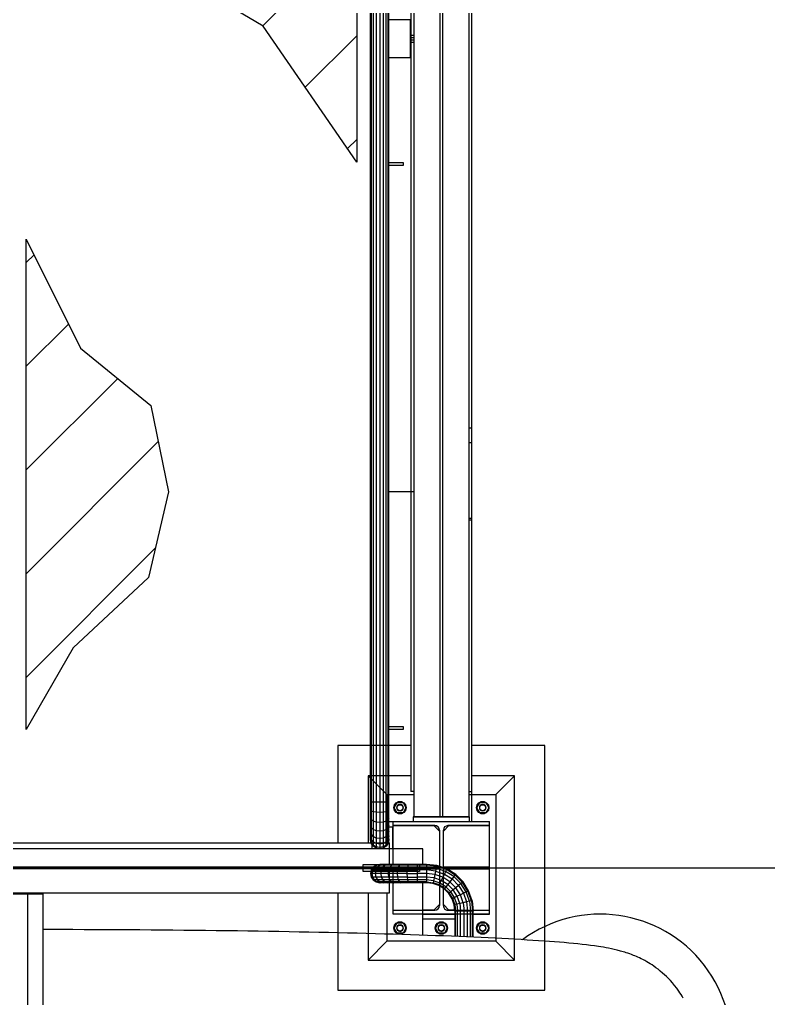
# Model space of a CAD drawing. Header units: metres. Extents: x 0 to 63075, y 0 to 44550.
# Drawn here: x 60846.1 to 61145.2, y 40093.1 to 40484 of the extents above; entities that cross this region are included whole.
import ezdxf

# ---------------------------------------------------------------- set-up
doc = ezdxf.new("R2010")
doc.units = ezdxf.units.M
doc.header["$LTSCALE"] = 75
for name, color, linetype in [('GSB', 7, 'Continuous'), ('ML6', 1, 'Continuous'), ('SDM', 7, 'Continuous'), ('SL1', 8, 'Continuous')]:
    doc.layers.add(name, color=color, linetype=linetype)
doc.styles.add('ROMANS', font='ROMANS.SHX')
doc.dimstyles.new('75___1-75', dxfattribs={"dimscale": 75, "dimtxt": 2.5, "dimasz": 2, "dimexe": 1.5, "dimexo": 1, "dimgap": 0.5, "dimtad": 1, "dimdec": 0, "dimzin": 12, "dimtxsty": 'ROMANS', "dimcen": 0, "dimclrd": 256, "dimclre": 256, "dimclrt": 3, "dimazin": 3, "dimtfac": 1, "dimtdec": 0, "dimtmove": 0, "dimatfit": 0, "dimfxl": 1, "dimlwd": -1, "dimlwe": -1, "dimarcsym": 0})
pattern_1 = [(44.99813, (326091.56, -18363.04), (-137.8813, 137.89033), [])]

# ---------------------------------------------------------------- blocks, each defined once
blk = doc.blocks.new('A$C6bae614f')
at = {"layer": 'SL1'}
h = blk.add_hatch(dxfattribs=at)
h.set_pattern_fill('_USER', color=256, scale=195, angle=44.9981, style=0, pattern_type=0)
h.set_pattern_definition(pattern_1)
h.paths.add_polyline_path([(419996.5, 44391), (419613.2, 44617.3), (420245.1, 44617.3), (420245.1, 44029.3)])
h = blk.add_hatch(dxfattribs=at)
h.set_pattern_fill('_USER', color=256, scale=195, angle=44.9981, style=0, pattern_type=0)
h.set_pattern_definition(pattern_1)
h.paths.add_polyline_path([(419366, 42520.7), (419366.1, 43824), (419510.3, 43534.8), (419697.5, 43382.3), (419744.4, 43152.9), (419691.2, 42924.5), (419490.9, 42738.2)])
for p, q in [((420282, 42230.2), (420282.2, 48102.2)), ((420284, 48102.2), (420283.8, 42218.4)), ((420289.3, 48102.2), (420289.1, 42210.5)), ((420297.2, 48102.2), (420297, 42205.2)), ((420306.6, 48102.2), (420306.4, 42203.3)), ((420315.9, 48102.2), (420315.7, 42208.3)), ((420323.6, 42213.4), (420323.8, 48102.2)), ((420328.9, 42221.1), (420329.1, 48102.2)), ((420330.8, 42230.2), (420331, 48061.7)), ((420397.5, 48017.2), (420397.3, 42288.2)), ((420467.3, 42288.2), (420467.5, 48017.2)), ((420473.6, 48017.2), (420473.4, 42288.2)), ((420543.5, 48017.2), (420543.3, 42288.2)), ((420551.5, 42275.7), (420551.6, 45000.1)), ((420389.2, 44903.2), (420389.1, 42355.5)), ((420330.8, 44408.2), (420387.3, 44408.2)), ((420387.3, 44408.2), (420387.3, 44307.2)), ((420387.3, 44367.2), (420397.4, 44367.2)), ((420387.3, 44360.9), (420397.4, 44360.9)), ((420387.3, 44354.6), (420397.4, 44354.6)), ((420387.3, 44348.3), (420397.4, 44348.3)), ((420330.8, 44307.2), (420387.3, 44307.2)), ((420369.9, 44027.7), (420330.8, 44027.7)), ((420330.8, 44021.4), (420369.9, 44021.4)), ((420369.9, 44021.4), (420369.9, 44027.7)), ((420543.4, 43323.1), (420551.6, 43323.1)), ((420551.6, 43282.5), (420543.4, 43282.5)), ((420397.4, 43152.7), (420330.8, 43152.7)), ((420551.5, 43081.9), (420543.3, 43081.9)), ((420543.3, 43078.1), (420551.5, 43078.1)), ((420551.5, 43078.1), (420551.5, 43081.9)), ((420369.9, 42527.7), (420330.8, 42527.7)), ((420330.8, 42521.4), (420369.9, 42521.4)), ((420369.9, 42521.4), (420369.9, 42527.7)), ((420195.3, 42477.7), (420195.3, 42219.2)), ((420389.1, 42477.7), (420195.3, 42477.7)), ((420745.3, 42477.7), (420551.5, 42477.7)), ((420745.3, 41827.7), (420745.3, 42477.7)), ((420325.3, 42347.7), (420275.3, 42397.7)), ((420275.3, 42397.7), (420275.3, 42219.2)), ((420389.1, 42397.7), (420275.3, 42397.7)), ((420665.3, 42397.7), (420551.5, 42397.7)), ((420665.3, 42397.7), (420615.3, 42347.7)), ((420665.3, 41907.7), (420665.3, 42397.7)), ((420325.3, 42347.7), (420325.3, 42219.2)), ((420325.3, 42347.7), (420397.3, 42347.7)), ((420397.3, 42355.5), (420389.1, 42355.5)), ((420543.3, 42355.5), (420551.5, 42355.5)), ((420543.3, 42347.7), (420615.3, 42347.7)), ((420615.3, 42347.7), (420615.3, 41957.7)), ((420330.8, 42327.7), (420282, 42327.7)), ((420343.7, 42312.7), (420345.3, 42320)), ((420344.4, 42312.7), (420352.4, 42326.5)), ((420345.3, 42320), (420349.9, 42325.8)), ((420349.9, 42325.8), (420356.6, 42329)), ((420352.4, 42326.5), (420368.3, 42326.5)), ((420356.5, 42320.6), (420353.5, 42318.2)), ((420356.7, 42320.2), (420353.8, 42317.9)), ((420360.3, 42321.5), (420356.5, 42320.6)), ((420356.6, 42329), (420364, 42329)), ((420360.3, 42321.1), (420356.7, 42320.2)), ((420364.1, 42320.6), (420360.3, 42321.5)), ((420363.9, 42320.2), (420360.3, 42321.1)), ((420366.8, 42317.9), (420363.9, 42320.2)), ((420364, 42329), (420370.7, 42325.8)), ((420367.1, 42318.2), (420364.1, 42320.6)), ((420368.3, 42326.5), (420376.2, 42312.7)), ((420370.7, 42325.8), (420375.3, 42320)), ((420375.3, 42320), (420377, 42312.7)), ((420563.7, 42312.7), (420565.3, 42320)), ((420564.4, 42312.7), (420572.4, 42326.5)), ((420565.3, 42320), (420569.9, 42325.8)), ((420569.9, 42325.8), (420576.6, 42329)), ((420572.4, 42326.5), (420588.3, 42326.5)), ((420576.5, 42320.6), (420573.5, 42318.2)), ((420576.7, 42320.2), (420573.8, 42317.9)), ((420580.3, 42321.5), (420576.5, 42320.6)), ((420576.6, 42329), (420584, 42329)), ((420580.3, 42321.1), (420576.7, 42320.2)), ((420584.1, 42320.6), (420580.3, 42321.5)), ((420583.9, 42320.2), (420580.3, 42321.1)), ((420586.8, 42317.9), (420583.9, 42320.2)), ((420584, 42329), (420590.7, 42325.8)), ((420587.1, 42318.2), (420584.1, 42320.6)), ((420588.3, 42326.5), (420596.2, 42312.7)), ((420590.7, 42325.8), (420595.3, 42320)), ((420595.3, 42320), (420597, 42312.7)), ((420283.8, 42303.4), (420282, 42305.5)), ((420289.1, 42301.6), (420283.8, 42303.4)), ((420297, 42300.5), (420289.1, 42301.6)), ((420306.4, 42300.1), (420297, 42300.5)), ((420315.7, 42300.5), (420306.4, 42300.1)), ((420323.6, 42301.6), (420315.7, 42300.5)), ((420328.9, 42303.4), (420323.6, 42301.6)), ((420330.8, 42305.5), (420328.9, 42303.4)), ((420345.3, 42305.5), (420343.7, 42312.7)), ((420352.4, 42299), (420344.4, 42312.7)), ((420349.9, 42299.7), (420345.3, 42305.5)), ((420356.6, 42296.5), (420349.9, 42299.7)), ((420353.5, 42318.2), (420351.8, 42314.7)), ((420351.8, 42314.7), (420351.8, 42310.8)), ((420351.8, 42310.8), (420353.5, 42307.3)), ((420353.8, 42317.9), (420352.2, 42314.6)), ((420352.2, 42314.6), (420352.2, 42310.9)), ((420352.2, 42310.9), (420353.8, 42307.5)), ((420368.3, 42299), (420352.4, 42299)), ((420353.5, 42307.3), (420356.5, 42304.9)), ((420353.8, 42307.5), (420356.7, 42305.2)), ((420356.5, 42304.9), (420360.3, 42304)), ((420364, 42296.5), (420356.6, 42296.5)), ((420356.7, 42305.2), (420360.3, 42304.4)), ((420360.3, 42304.4), (420363.9, 42305.2)), ((420360.3, 42304), (420364.1, 42304.9)), ((420363.9, 42305.2), (420366.8, 42307.5)), ((420370.7, 42299.7), (420364, 42296.5)), ((420364.1, 42304.9), (420367.1, 42307.3)), ((420368.4, 42314.6), (420366.8, 42317.9)), ((420366.8, 42307.5), (420368.4, 42310.9)), ((420368.8, 42314.7), (420367.1, 42318.2)), ((420367.1, 42307.3), (420368.8, 42310.8)), ((420376.2, 42312.7), (420368.3, 42299)), ((420368.4, 42310.9), (420368.4, 42314.6)), ((420368.8, 42310.8), (420368.8, 42314.7)), ((420375.3, 42305.5), (420370.7, 42299.7)), ((420377, 42312.7), (420375.3, 42305.5)), ((420565.3, 42305.5), (420563.7, 42312.7)), ((420572.4, 42299), (420564.4, 42312.7)), ((420569.9, 42299.7), (420565.3, 42305.5)), ((420576.6, 42296.5), (420569.9, 42299.7)), ((420573.5, 42318.2), (420571.8, 42314.7)), ((420571.8, 42314.7), (420571.8, 42310.8)), ((420571.8, 42310.8), (420573.5, 42307.3)), ((420573.8, 42317.9), (420572.2, 42314.6)), ((420572.2, 42314.6), (420572.2, 42310.9)), ((420572.2, 42310.9), (420573.8, 42307.5)), ((420588.3, 42299), (420572.4, 42299)), ((420573.5, 42307.3), (420576.5, 42304.9)), ((420573.8, 42307.5), (420576.7, 42305.2)), ((420576.5, 42304.9), (420580.3, 42304)), ((420584, 42296.5), (420576.6, 42296.5)), ((420576.7, 42305.2), (420580.3, 42304.4)), ((420580.3, 42304.4), (420583.9, 42305.2)), ((420580.3, 42304), (420584.1, 42304.9)), ((420583.9, 42305.2), (420586.8, 42307.5)), ((420590.7, 42299.7), (420584, 42296.5)), ((420584.1, 42304.9), (420587.1, 42307.3)), ((420588.4, 42314.6), (420586.8, 42317.9)), ((420586.8, 42307.5), (420588.4, 42310.9)), ((420588.8, 42314.7), (420587.1, 42318.2)), ((420587.1, 42307.3), (420588.8, 42310.8)), ((420596.2, 42312.7), (420588.3, 42299)), ((420588.4, 42310.9), (420588.4, 42314.6)), ((420588.8, 42310.8), (420588.8, 42314.7)), ((420595.3, 42305.5), (420590.7, 42299.7)), ((420597, 42312.7), (420595.3, 42305.5)), ((420283.8, 42280.3), (420282, 42284.3)), ((420289.1, 42276.9), (420283.8, 42280.3)), ((420297, 42274.6), (420289.1, 42276.9)), ((420306.4, 42273.8), (420297, 42274.6)), ((420315.7, 42274.6), (420306.4, 42273.8)), ((420323.6, 42276.9), (420315.7, 42274.6)), ((420328.9, 42280.3), (420323.6, 42276.9)), ((420330.8, 42284.3), (420328.9, 42280.3)), ((420330.8, 42275.7), (420598.3, 42275.7)), ((420342.3, 42161.9), (420342.3, 42275.7)), ((420342.3, 42275.7), (420598.3, 42275.7)), ((420395.3, 42288.2), (420545.3, 42288.2)), ((420395.3, 42288.2), (420395.3, 42275.7)), ((420545.3, 42288.2), (420395.3, 42288.2)), ((420545.3, 42275.7), (420545.3, 42288.2)), ((420598.3, 42029.7), (420598.3, 42275.7)), ((420283.8, 42259.6), (420282, 42265.4)), ((420283.8, 42242.3), (420282, 42249.6)), ((420289.1, 42254.6), (420283.8, 42259.6)), ((420289.1, 42236.1), (420283.8, 42242.3)), ((420297, 42251.3), (420289.1, 42254.6)), ((420306.4, 42250.2), (420297, 42251.3)), ((420315.7, 42251.3), (420306.4, 42250.2)), ((420323.6, 42254.6), (420315.7, 42251.3)), ((420328.9, 42259.6), (420323.6, 42254.6)), ((420328.9, 42242.3), (420323.6, 42236.1)), ((420330.8, 42265.4), (420328.9, 42259.6)), ((420330.8, 42249.6), (420328.9, 42242.3)), ((420341.3, 42261), (420330.8, 42261)), ((420341.3, 42203.2), (420341.3, 42261)), ((420453.1, 42265), (420342.3, 42265)), ((420342.3, 42265), (420453.1, 42265)), ((420465.1, 42250), (420450.1, 42265)), ((420450.1, 42265), (420465.1, 42250)), ((420465.1, 42253), (420465.1, 42052.4)), ((420490.6, 42265), (420475.6, 42250)), ((420490.6, 42265), (420475.6, 42250)), ((420475.6, 42052.4), (420475.6, 42253)), ((420598.3, 42265), (420487.6, 42265)), ((420487.6, 42265), (420598.3, 42265)), ((417981.8, 42219.3), (420332.3, 42219.2)), ((420283.8, 42229.2), (420282, 42237.6)), ((420282, 42230.2), (420282, 42227.7)), ((420283.8, 42221.1), (420282, 42230.2)), ((420283.8, 42218.4), (420282, 42227.7)), ((420289.1, 42222.1), (420283.8, 42229.2)), ((420289.1, 42213.4), (420283.8, 42221.1)), ((420289.1, 42210.5), (420283.8, 42218.4)), ((420297, 42231.9), (420289.1, 42236.1)), ((420297, 42217.3), (420289.1, 42222.1)), ((420306.4, 42230.5), (420297, 42231.9)), ((420306.4, 42215.7), (420297, 42217.3)), ((420315.7, 42231.9), (420306.4, 42230.5)), ((420315.7, 42217.3), (420306.4, 42215.7)), ((420323.6, 42236.1), (420315.7, 42231.9)), ((420323.6, 42222.1), (420315.7, 42217.3)), ((420328.9, 42229.2), (420323.6, 42222.1)), ((420328.9, 42221.1), (420323.6, 42213.4)), ((420328.9, 42218.4), (420323.6, 42210.5)), ((420330.8, 42237.6), (420328.9, 42229.2)), ((420330.8, 42230.2), (420328.9, 42221.1)), ((420330.8, 42227.7), (420328.9, 42218.4)), ((420328.9, 42221.1), (420328.9, 42218.4)), ((420330.8, 42227.7), (420330.8, 42230.2)), ((420332.3, 42161.9), (420332.3, 42219.2)), ((420420.8, 42203.2), (419326.4, 42203.3)), ((420286.4, 42203.2), (420286.4, 42214.6)), ((420297, 42208.3), (420289.1, 42213.4)), ((420297, 42205.2), (420289.1, 42210.5)), ((420306.4, 42206.5), (420297, 42208.3)), ((420306.4, 42203.3), (420297, 42205.2)), ((420315.7, 42208.3), (420306.4, 42206.5)), ((420315.7, 42205.2), (420306.4, 42203.3)), ((420323.6, 42213.4), (420315.7, 42208.3)), ((420323.6, 42210.5), (420315.7, 42205.2)), ((420315.7, 42208.3), (420315.7, 42205.2)), ((420323.6, 42213.4), (420323.6, 42210.5)), ((420420.8, 42162.1), (420420.8, 42203.2)), ((416610.2, 42152.9), (423070.3, 42152.6)), ((417981.8, 42155.7), (420412.3, 42155.6)), ((420412.3, 42149.8), (417981.8, 42149.9)), ((420262.3, 42155.6), (420262.3, 42161.9)), ((420262.3, 42161.9), (420412.3, 42161.9)), ((420262.3, 42143.5), (420262.3, 42149.8)), ((420412.3, 42143.5), (420262.3, 42143.5)), ((420283.8, 42147.1), (420282, 42137.7)), ((420294.3, 42137.7), (420282, 42137.7)), ((420282, 42137.7), (420283.8, 42128.4)), ((420289.1, 42155), (420283.8, 42147.1)), ((420286.9, 42147.1), (420283.8, 42147.1)), ((420286.9, 42147.1), (420285.1, 42137.7)), ((420285.1, 42137.7), (420286.9, 42128.4)), ((420292, 42155), (420286.9, 42147.1)), ((420286.9, 42147.1), (420330, 42147.1)), ((420297, 42160.3), (420289.1, 42155)), ((420292, 42155), (420289.1, 42155)), ((420299.8, 42160.3), (420292, 42155)), ((420430.8, 42155), (420292, 42155)), ((420295.9, 42147.1), (420294.3, 42137.7)), ((420309.1, 42137.7), (420294.3, 42137.7)), ((420294.3, 42137.7), (420295.9, 42128.4)), ((420300.7, 42155), (420295.9, 42147.1)), ((420306.4, 42162.1), (420297, 42160.3)), ((420299.8, 42160.3), (420297, 42160.3)), ((420308.9, 42162.1), (420299.8, 42160.3)), ((420307.8, 42160.3), (420299.8, 42160.3)), ((420307.8, 42160.3), (420300.7, 42155)), ((420308.9, 42162.1), (420306.4, 42162.1)), ((420316.3, 42162.1), (420307.8, 42160.3)), ((420320.9, 42160.3), (420307.8, 42160.3)), ((420316.3, 42162.1), (420308.9, 42162.1)), ((420310.5, 42147.1), (420309.1, 42137.7)), ((420378.7, 42137.7), (420309.1, 42137.7)), ((420309.1, 42137.7), (420310.5, 42128.4)), ((420314.7, 42155), (420310.5, 42147.1)), ((420320.9, 42160.3), (420314.7, 42155)), ((420430.8, 42162.1), (420316.3, 42162.1)), ((420328.2, 42162.1), (420320.9, 42160.3)), ((420338.2, 42160.3), (420320.9, 42160.3)), ((420330, 42147.1), (420328.8, 42137.7)), ((420328.8, 42137.7), (420330, 42128.4)), ((420333.2, 42155), (420330, 42147.1)), ((420330, 42147.1), (420353.2, 42147.1)), ((420332.3, 42155.6), (420332.3, 42149.8)), ((420332.3, 42086.2), (420332.3, 42143.5)), ((420338.2, 42160.3), (420333.2, 42155)), ((420344, 42162.1), (420338.2, 42160.3)), ((420430.8, 42160.3), (420338.2, 42160.3)), ((420342.3, 42155.9), (420465.1, 42155.9)), ((420342.3, 42149.6), (420342.3, 42155.9)), ((420465.1, 42149.6), (420342.3, 42149.6)), ((420342.3, 42029.7), (420342.3, 42143.5)), ((420353.2, 42147.1), (420352.4, 42137.7)), ((420352.4, 42137.7), (420353.2, 42128.4)), ((420355.5, 42155), (420353.2, 42147.1)), ((420353.2, 42147.1), (420379.1, 42147.1)), ((420358.9, 42160.3), (420355.5, 42155)), ((420363, 42162.1), (420358.9, 42160.3)), ((420379.1, 42147.1), (420378.7, 42137.7)), ((420378.7, 42137.7), (420379.1, 42128.4)), ((420378.7, 42137.7), (420406.4, 42137.7)), ((420380.3, 42155), (420379.1, 42147.1)), ((420379.1, 42147.1), (420406.4, 42147.1)), ((420382, 42160.3), (420380.3, 42155)), ((420384.1, 42162.1), (420382, 42160.3)), ((420406.4, 42162.1), (420406.4, 42160.3)), ((420406.4, 42160.3), (420406.4, 42147.1)), ((420430.8, 42147.1), (420406.4, 42147.1)), ((420406.4, 42147.1), (420406.4, 42137.7)), ((420406.4, 42137.7), (420406.4, 42115.2)), ((420430.8, 42137.7), (420406.4, 42137.7)), ((420412.3, 42161.9), (420412.3, 42155.6)), ((420412.3, 42149.8), (420412.3, 42143.5)), ((420458.5, 42159), (420430.8, 42162.1)), ((420430.8, 42162.1), (420430.8, 42160.3)), ((420430.8, 42160.3), (420430.8, 42155)), ((420458.1, 42157.2), (420430.8, 42160.3)), ((420430.8, 42155), (420430.8, 42115.2)), ((420456.9, 42152), (420430.8, 42155)), ((420455.1, 42144.3), (420430.8, 42147.1)), ((420453.1, 42135.2), (420430.8, 42137.7)), ((420455.1, 42144.3), (420453.1, 42135.2)), ((420456.9, 42152), (420455.1, 42144.3)), ((420455.1, 42144.3), (420478.3, 42136.2)), ((420458.1, 42157.2), (420456.9, 42152)), ((420481.7, 42143.4), (420456.9, 42152)), ((420458.5, 42159), (420458.1, 42157.2)), ((420484, 42148.1), (420458.1, 42157.2)), ((420484.8, 42149.8), (420458.5, 42159)), ((420475.6, 42155.9), (420598.3, 42155.9)), ((420598.3, 42149.6), (420475.6, 42149.6)), ((420481.7, 42143.4), (420478.3, 42136.2)), ((420484, 42148.1), (420481.7, 42143.4)), ((420503.9, 42129.4), (420481.7, 42143.4)), ((420484.8, 42149.8), (420484, 42148.1)), ((420507.2, 42133.5), (420484, 42148.1)), ((420508.4, 42135), (420484.8, 42149.8)), ((420286.9, 42128.4), (420283.8, 42128.4)), ((420283.8, 42128.4), (420289.1, 42120.5)), ((420379.1, 42128.4), (420286.9, 42128.4)), ((420286.9, 42128.4), (420292, 42120.5)), ((420292, 42120.5), (420289.1, 42120.5)), ((420289.1, 42120.5), (420297, 42115.2)), ((420292, 42120.5), (420299.8, 42115.2)), ((420300.7, 42120.5), (420292, 42120.5)), ((420295.9, 42128.4), (420300.7, 42120.5)), ((420297, 42115.2), (420299.8, 42115.2)), ((420297, 42115.2), (420306.4, 42113.3)), ((420299.8, 42115.2), (420308.9, 42113.3)), ((420307.8, 42115.2), (420299.8, 42115.2)), ((420300.7, 42120.5), (420307.8, 42115.2)), ((420430.8, 42120.5), (420300.7, 42120.5)), ((420308.9, 42113.3), (420306.4, 42113.3)), ((420307.8, 42115.2), (420316.3, 42113.3)), ((420430.8, 42115.2), (420307.8, 42115.2)), ((420344, 42113.3), (420308.9, 42113.3)), ((420310.5, 42128.4), (420314.7, 42120.5)), ((420314.7, 42120.5), (420320.9, 42115.2)), ((420320.9, 42115.2), (420328.2, 42113.3)), ((420330, 42128.4), (420333.2, 42120.5)), ((420333.2, 42120.5), (420338.2, 42115.2)), ((420338.2, 42115.2), (420344, 42113.3)), ((420384.1, 42113.3), (420344, 42113.3)), ((420353.2, 42128.4), (420355.5, 42120.5)), ((420355.5, 42120.5), (420358.9, 42115.2)), ((420358.9, 42115.2), (420363, 42113.3)), ((420379.1, 42128.4), (420406.4, 42128.4)), ((420379.1, 42128.4), (420380.3, 42120.5)), ((420380.3, 42120.5), (420382, 42115.2)), ((420382, 42115.2), (420384.1, 42113.3)), ((420430.8, 42113.3), (420384.1, 42113.3)), ((420430.8, 42128.4), (420406.4, 42128.4)), ((420406.4, 42115.2), (420406.4, 42113.3)), ((420420.8, 41973.6), (420420.8, 42113.3)), ((420451, 42126.1), (420430.8, 42128.4)), ((420449.2, 42118.4), (420430.8, 42120.5)), ((420430.8, 42115.2), (420430.8, 42113.3)), ((420430.8, 42115.2), (420448.1, 42113.3)), ((420447.6, 42111.4), (420430.8, 42113.3)), ((420448.1, 42113.3), (420447.6, 42111.4)), ((420449.2, 42118.4), (420448.1, 42113.3)), ((420464.4, 42107.5), (420448.1, 42113.3)), ((420451, 42126.1), (420449.2, 42118.4)), ((420466.7, 42112.3), (420449.2, 42118.4)), ((420453.1, 42135.2), (420451, 42126.1)), ((420470.2, 42119.4), (420451, 42126.1)), ((420474.2, 42127.8), (420453.1, 42135.2)), ((420466.7, 42112.3), (420464.4, 42107.5)), ((420470.2, 42119.4), (420466.7, 42112.3)), ((420482.4, 42102.4), (420466.7, 42112.3)), ((420474.2, 42127.8), (420470.2, 42119.4)), ((420487.3, 42108.6), (420470.2, 42119.4)), ((420478.3, 42136.2), (420474.2, 42127.8)), ((420493.2, 42115.9), (420474.2, 42127.8)), ((420478.3, 42136.2), (420499, 42123.2)), ((420493.2, 42115.9), (420487.3, 42108.6)), ((420499, 42123.2), (420493.2, 42115.9)), ((420509, 42100.1), (420493.2, 42115.9)), ((420503.9, 42129.4), (420499, 42123.2)), ((420499, 42123.2), (420516.3, 42105.9)), ((420507.2, 42133.5), (420503.9, 42129.4)), ((420522.5, 42110.8), (420503.9, 42129.4)), ((420508.4, 42135), (420507.2, 42133.5)), ((420526.6, 42114.1), (420507.2, 42133.5)), ((420528.1, 42115.3), (420508.4, 42135)), ((420526.6, 42114.1), (420522.5, 42110.8)), ((420528.1, 42115.3), (420526.6, 42114.1)), ((420541.2, 42090.9), (420526.6, 42114.1)), ((420542.9, 42091.7), (420528.1, 42115.3)), ((417981.8, 42086.3), (420332.3, 42086.2)), ((420195.3, 42086.2), (420195.3, 41827.7)), ((420275.3, 42086.2), (420275.3, 41907.7)), ((420325.3, 42086.2), (420325.3, 41957.7)), ((420463.6, 42105.8), (420447.6, 42111.4)), ((420464.4, 42107.5), (420463.6, 42105.8)), ((420478, 42096.8), (420463.6, 42105.8)), ((420479.1, 42098.3), (420464.4, 42107.5)), ((420479.1, 42098.3), (420478, 42096.8)), ((420489.9, 42084.9), (420478, 42096.8)), ((420482.4, 42102.4), (420479.1, 42098.3)), ((420491.4, 42086), (420479.1, 42098.3)), ((420487.3, 42108.6), (420482.4, 42102.4)), ((420495.5, 42089.3), (420482.4, 42102.4)), ((420501.7, 42094.3), (420487.3, 42108.6)), ((420491.4, 42086), (420489.9, 42084.9)), ((420495.5, 42089.3), (420491.4, 42086)), ((420500.6, 42071.3), (420491.4, 42086)), ((420501.7, 42094.3), (420495.5, 42089.3)), ((420505.4, 42073.6), (420495.5, 42089.3)), ((420509, 42100.1), (420501.7, 42094.3)), ((420512.5, 42077.1), (420501.7, 42094.3)), ((420516.3, 42105.9), (420509, 42100.1)), ((420520.9, 42081.1), (420509, 42100.1)), ((420522.5, 42110.8), (420516.3, 42105.9)), ((420516.3, 42105.9), (420529.3, 42085.2)), ((420536.5, 42088.6), (420522.5, 42110.8)), ((420536.5, 42088.6), (420529.3, 42085.2)), ((420541.2, 42090.9), (420536.5, 42088.6)), ((420545.1, 42063.8), (420536.5, 42088.6)), ((420542.9, 42091.7), (420541.2, 42090.9)), ((420550.3, 42065), (420541.2, 42090.9)), ((420552.1, 42065.4), (420542.9, 42091.7)), ((419328.2, 42083.9), (419410.5, 42083.9)), ((419369.3, 42083.9), (419369.3, 41385.4)), ((419410.5, 42083.9), (419410.5, 41385.4)), ((420498.9, 42070.5), (420489.9, 42084.9)), ((420500.6, 42071.3), (420498.9, 42070.5)), ((420504.5, 42054.6), (420498.9, 42070.5)), ((420505.4, 42073.6), (420500.6, 42071.3)), ((420506.3, 42055), (420500.6, 42071.3)), ((420512.5, 42077.1), (420505.4, 42073.6)), ((420511.5, 42056.1), (420505.4, 42073.6)), ((420520.9, 42081.1), (420512.5, 42077.1)), ((420519.2, 42057.9), (420512.5, 42077.1)), ((420528.3, 42060), (420519.2, 42057.9)), ((420529.3, 42085.2), (420520.9, 42081.1)), ((420528.3, 42060), (420520.9, 42081.1)), ((420537.4, 42062.1), (420528.3, 42060)), ((420528.3, 42060), (420530.8, 42037.7)), ((420529.3, 42085.2), (420537.4, 42062.1)), ((420545.1, 42063.8), (420537.4, 42062.1)), ((420537.4, 42062.1), (420540.2, 42037.7)), ((420550.3, 42065), (420545.1, 42063.8)), ((420545.1, 42063.8), (420548.1, 42037.7)), ((420552.1, 42065.4), (420550.3, 42065)), ((420550.3, 42065), (420553.4, 42037.7)), ((420552.1, 42065.4), (420555.2, 42037.7)), ((420342.3, 42040.4), (420453.1, 42040.4)), ((420453.1, 42040.4), (420420.8, 42040.4)), ((420450.1, 42040.4), (420465.1, 42055.4)), ((420450.1, 42040.4), (420465.1, 42055.4)), ((420475.6, 42055.4), (420490.6, 42040.4)), ((420490.6, 42040.4), (420475.6, 42055.4)), ((420487.6, 42040.4), (420598.3, 42040.4)), ((420506.1, 42040.4), (420487.6, 42040.4)), ((420506.3, 42055), (420504.5, 42054.6)), ((420506.4, 42037.7), (420504.5, 42054.6)), ((420511.5, 42056.1), (420506.3, 42055)), ((420506.3, 42055), (420508.3, 42037.7)), ((420506.4, 42037.7), (420506.4, 41970.4)), ((420508.3, 42037.7), (420506.4, 42037.7)), ((420513.6, 42037.7), (420508.3, 42037.7)), ((420508.3, 41970.4), (420508.3, 42037.7)), ((420519.2, 42057.9), (420511.5, 42056.1)), ((420511.5, 42056.1), (420513.6, 42037.7)), ((420521.5, 42037.7), (420513.6, 42037.7)), ((420513.6, 41970.1), (420513.6, 42037.7)), ((420519.2, 42057.9), (420521.5, 42037.7)), ((420521.5, 41969.8), (420521.5, 42037.7)), ((420530.8, 42037.7), (420521.5, 42037.7)), ((420540.2, 42037.7), (420530.8, 42037.7)), ((420530.8, 41969.4), (420530.8, 42037.7)), ((420540.1, 41969), (420540.2, 42037.7)), ((420548.1, 42037.7), (420540.2, 42037.7)), ((420553.4, 42037.7), (420548.1, 42037.7)), ((420548.1, 41968.7), (420548.1, 42037.7)), ((420555.2, 42037.7), (420553.4, 42037.7)), ((420553.4, 41968.5), (420553.4, 42037.7)), ((420554.9, 42040.4), (420598.3, 42040.4)), ((420555.2, 41968.4), (420555.2, 42037.7)), ((420598.3, 42029.7), (420342.3, 42029.7)), ((420349.9, 42005.8), (420356.6, 42009)), ((420356.6, 42009), (420364, 42009)), ((420364, 42009), (420370.7, 42005.8)), ((420420.8, 42029.7), (420506.4, 42029.7)), ((420420.8, 42017.2), (420506.4, 42017.2)), ((420459.9, 42005.8), (420466.6, 42009)), ((420466.6, 42009), (420474, 42009)), ((420474, 42009), (420480.7, 42005.8)), ((420555.2, 42029.7), (420598.3, 42029.7)), ((420569.9, 42005.8), (420576.6, 42009)), ((420576.6, 42009), (420584, 42009)), ((420584, 42009), (420590.7, 42005.8)), ((420343.6, 41992.7), (420345.3, 42000)), ((420345.3, 41985.5), (420343.6, 41992.7)), ((420344.4, 41992.7), (420352.4, 42006.5)), ((420352.4, 41979), (420344.4, 41992.7)), ((420345.3, 42000), (420349.9, 42005.8)), ((420349.9, 41979.7), (420345.3, 41985.5)), ((420353.5, 41998.2), (420351.8, 41994.7)), ((420351.8, 41994.7), (420351.8, 41990.8)), ((420351.8, 41990.8), (420353.5, 41987.3)), ((420353.8, 41997.9), (420352.2, 41994.6)), ((420352.2, 41994.6), (420352.2, 41990.9)), ((420352.2, 41990.9), (420353.8, 41987.5)), ((420352.4, 42006.5), (420368.3, 42006.5)), ((420356.5, 42000.6), (420353.5, 41998.2)), ((420353.5, 41987.3), (420356.5, 41984.9)), ((420356.7, 42000.2), (420353.8, 41997.9)), ((420353.8, 41987.5), (420356.7, 41985.2)), ((420360.3, 42001.5), (420356.5, 42000.6)), ((420356.5, 41984.9), (420360.3, 41984)), ((420360.3, 42001.1), (420356.7, 42000.2)), ((420356.7, 41985.2), (420360.3, 41984.4)), ((420364.1, 42000.6), (420360.3, 42001.5)), ((420363.9, 42000.2), (420360.3, 42001.1)), ((420360.3, 41984.4), (420363.9, 41985.2)), ((420360.3, 41984), (420364.1, 41984.9)), ((420366.8, 41997.9), (420363.9, 42000.2)), ((420363.9, 41985.2), (420366.8, 41987.5)), ((420367.1, 41998.2), (420364.1, 42000.6)), ((420364.1, 41984.9), (420367.1, 41987.3)), ((420368.4, 41994.6), (420366.8, 41997.9)), ((420366.8, 41987.5), (420368.4, 41990.9)), ((420368.8, 41994.7), (420367.1, 41998.2)), ((420367.1, 41987.3), (420368.8, 41990.8)), ((420368.3, 42006.5), (420376.2, 41992.7)), ((420376.2, 41992.7), (420368.3, 41979)), ((420368.4, 41990.9), (420368.4, 41994.6)), ((420368.8, 41990.8), (420368.8, 41994.7)), ((420370.7, 42005.8), (420375.3, 42000)), ((420375.3, 41985.5), (420370.7, 41979.7)), ((420375.3, 42000), (420377, 41992.7)), ((420377, 41992.7), (420375.3, 41985.5)), ((420453.6, 41992.7), (420455.3, 42000)), ((420455.3, 41985.5), (420453.6, 41992.7)), ((420454.4, 41992.7), (420462.4, 42006.5)), ((420462.4, 41979), (420454.4, 41992.7)), ((420455.3, 42000), (420459.9, 42005.8)), ((420459.9, 41979.7), (420455.3, 41985.5)), ((420463.5, 41998.2), (420461.8, 41994.7)), ((420461.8, 41994.7), (420461.8, 41990.8)), ((420461.8, 41990.8), (420463.5, 41987.3)), ((420463.8, 41997.9), (420462.2, 41994.6)), ((420462.2, 41994.6), (420462.2, 41990.9)), ((420462.2, 41990.9), (420463.8, 41987.5)), ((420462.4, 42006.5), (420478.3, 42006.5)), ((420466.5, 42000.6), (420463.5, 41998.2)), ((420463.5, 41987.3), (420466.5, 41984.9)), ((420466.7, 42000.2), (420463.8, 41997.9)), ((420463.8, 41987.5), (420466.7, 41985.2)), ((420470.3, 42001.5), (420466.5, 42000.6)), ((420466.5, 41984.9), (420470.3, 41984)), ((420470.3, 42001.1), (420466.7, 42000.2)), ((420466.7, 41985.2), (420470.3, 41984.4)), ((420474.1, 42000.6), (420470.3, 42001.5)), ((420473.9, 42000.2), (420470.3, 42001.1)), ((420470.3, 41984.4), (420473.9, 41985.2)), ((420470.3, 41984), (420474.1, 41984.9)), ((420476.8, 41997.9), (420473.9, 42000.2)), ((420473.9, 41985.2), (420476.8, 41987.5)), ((420477.1, 41998.2), (420474.1, 42000.6)), ((420474.1, 41984.9), (420477.1, 41987.3)), ((420478.4, 41994.6), (420476.8, 41997.9)), ((420476.8, 41987.5), (420478.4, 41990.9)), ((420478.8, 41994.7), (420477.1, 41998.2)), ((420477.1, 41987.3), (420478.8, 41990.8)), ((420478.3, 42006.5), (420486.2, 41992.7)), ((420486.2, 41992.7), (420478.3, 41979)), ((420478.4, 41990.9), (420478.4, 41994.6)), ((420478.8, 41990.8), (420478.8, 41994.7)), ((420480.7, 42005.8), (420485.3, 42000)), ((420485.3, 41985.5), (420480.7, 41979.7)), ((420485.3, 42000), (420487, 41992.7)), ((420487, 41992.7), (420485.3, 41985.5)), ((420563.6, 41992.7), (420565.3, 42000)), ((420565.3, 41985.5), (420563.6, 41992.7)), ((420564.4, 41992.7), (420572.4, 42006.5)), ((420572.4, 41979), (420564.4, 41992.7)), ((420565.3, 42000), (420569.9, 42005.8)), ((420569.9, 41979.7), (420565.3, 41985.5)), ((420573.5, 41998.2), (420571.8, 41994.7)), ((420571.8, 41994.7), (420571.8, 41990.8)), ((420571.8, 41990.8), (420573.5, 41987.3)), ((420573.8, 41997.9), (420572.2, 41994.6)), ((420572.2, 41994.6), (420572.2, 41990.9)), ((420572.2, 41990.9), (420573.8, 41987.5)), ((420572.4, 42006.5), (420588.3, 42006.5)), ((420576.5, 42000.6), (420573.5, 41998.2)), ((420573.5, 41987.3), (420576.5, 41984.9)), ((420576.7, 42000.2), (420573.8, 41997.9)), ((420573.8, 41987.5), (420576.7, 41985.2)), ((420580.3, 42001.5), (420576.5, 42000.6)), ((420576.5, 41984.9), (420580.3, 41984)), ((420580.3, 42001.1), (420576.7, 42000.2)), ((420576.7, 41985.2), (420580.3, 41984.4)), ((420584.1, 42000.6), (420580.3, 42001.5)), ((420583.9, 42000.2), (420580.3, 42001.1)), ((420580.3, 41984.4), (420583.9, 41985.2)), ((420580.3, 41984), (420584.1, 41984.9)), ((420586.8, 41997.9), (420583.9, 42000.2)), ((420583.9, 41985.2), (420586.8, 41987.5)), ((420587.1, 41998.2), (420584.1, 42000.6)), ((420584.1, 41984.9), (420587.1, 41987.3)), ((420588.4, 41994.6), (420586.8, 41997.9)), ((420586.8, 41987.5), (420588.4, 41990.9)), ((420588.8, 41994.7), (420587.1, 41998.2)), ((420587.1, 41987.3), (420588.8, 41990.8)), ((420588.3, 42006.5), (420596.2, 41992.7)), ((420596.2, 41992.7), (420588.3, 41979)), ((420588.4, 41990.9), (420588.4, 41994.6)), ((420588.8, 41990.8), (420588.8, 41994.7)), ((420590.7, 42005.8), (420595.3, 42000)), ((420595.3, 41985.5), (420590.7, 41979.7)), ((420595.3, 42000), (420597, 41992.7)), ((420597, 41992.7), (420595.3, 41985.5)), ((420325.3, 41957.7), (420275.3, 41907.7)), ((420615.3, 41957.7), (420325.3, 41957.7)), ((420356.6, 41976.5), (420349.9, 41979.7)), ((420368.3, 41979), (420352.4, 41979)), ((420364, 41976.5), (420356.6, 41976.5)), ((420370.7, 41979.7), (420364, 41976.5)), ((420466.6, 41976.5), (420459.9, 41979.7)), ((420478.3, 41979), (420462.4, 41979)), ((420474, 41976.5), (420466.6, 41976.5)), ((420480.7, 41979.7), (420474, 41976.5)), ((420576.6, 41976.5), (420569.9, 41979.7)), ((420588.3, 41979), (420572.4, 41979)), ((420584, 41976.5), (420576.6, 41976.5)), ((420590.7, 41979.7), (420584, 41976.5)), ((420665.3, 41907.7), (420615.3, 41957.7)), ((420275.3, 41907.7), (420665.3, 41907.7)), ((420195.3, 41827.7), (420745.3, 41827.7))]:
    blk.add_line(p, q, dxfattribs=at)
for points in [[(419996.5, 44391), (419613.2, 44617.3), (420245.1, 44617.3), (420245.1, 44029.3)], [(419366, 42520.7), (419366.1, 43824), (419510.3, 43534.8), (419697.5, 43382.3), (419744.4, 43152.9), (419691.2, 42924.5), (419490.9, 42738.2)]]:
    blk.add_lwpolyline(points, close=True, dxfattribs=at)
for centre in [(420360.3, 42312.7), (420580.3, 42312.7), (420360.3, 41992.7), (420470.3, 41992.7), (420580.3, 41992.7)]:
    blk.add_circle(centre, 8, dxfattribs=at)
for centre, start, end in [((420453.1, 42253), 359.9961, 89.9981), ((420453.1, 42253), 359.9981, 89.9981), ((420487.6, 42253), 89.9981, 179.9961), ((420487.6, 42253), 89.9981, 179.9981), ((420453.1, 42052.4), 269.9981, 359.9961), ((420453.1, 42052.4), 269.9981, 359.9981), ((420487.6, 42052.4), 179.9961, 269.9981), ((420487.6, 42052.4), 179.9981, 269.9981)]:
    blk.add_arc(centre, 12, start, end, dxfattribs=at)
blk.add_ellipse((420893.3, 41680.7), major_axis=(-349.2, 0), ratio=0.999337, start_param=0.698131, end_param=5.347178, dxfattribs=at)
blk.add_open_spline([(421113.6, 41806.4), (421109.9, 41813), (421106, 41819), (421102.1, 41824.7), (421087, 41846.7), (421072, 41861.7), (421059, 41873), (421042.2, 41887.7), (421028.3, 41896.5), (421016.8, 41903.1), (421002.3, 41911.4), (420991.2, 41916.3), (420981.8, 41920.1), (420967.1, 41925.9), (420956.4, 41929.1), (420946.9, 41931.7), (420923.1, 41938.2), (420906.4, 41940.9), (420888.1, 41943.6), (420833.7, 41951.7), (420769.3, 41956.8), (420682.3, 41961.9), (420595.4, 41967.1), (420488.5, 41971.6), (420365.6, 41975.4), (420242.7, 41979.2), (420103.9, 41982.3), (419955.7, 41984.5), (419807.4, 41986.7), (419649.8, 41988.1), (419490.2, 41988.5), (419463.6, 41988.6), (419437.1, 41988.7), (419410.5, 41988.7)], degree=3, knots=[4.733164, 4.733164, 4.733164, 4.733164, 4.737417, 4.737417, 4.737417, 4.754087, 4.754087, 4.754087, 4.775679, 4.775679, 4.775679, 4.802805, 4.802805, 4.802805, 4.844884, 4.844884, 4.844884, 4.950685, 4.950685, 4.950685, 5.264844, 5.264844, 5.264844, 5.579003, 5.579003, 5.579003, 5.893163, 5.893163, 5.893163, 6.207322, 6.207322, 6.207322, 6.259536, 6.259536, 6.259536, 6.259536], dxfattribs=at)
blk = doc.blocks.new('zw$15D4')
at = {"layer": 'ML6', "xscale": 0.2502808837766805, "yscale": 0.2502808837766805, "zscale": 0.2502808837766805}
blk.add_blockref('A$C6bae614f', (-85544.74, -3177.34), dxfattribs=at)

msp = doc.modelspace()

# ---------------------------------------------------------------- block references
at = {"layer": 'GSB', "xscale": 0.6000000000000068, "yscale": 0.6000000000000068, "zscale": 0.6000000000000068}
msp.add_blockref('zw$15D4', (49200, 35721.63), dxfattribs=at)

# ---------------------------------------------------------------- leaders
at = {"layer": 'SDM'}
msp.add_leader([(52766.71, 37891.88), (59453.13, 42438.72), (62243.43, 42438.72)], dimstyle='75___1-75', override={"dimtad": 0}, dxfattribs=at)

doc.saveas('drawing.dxf')
